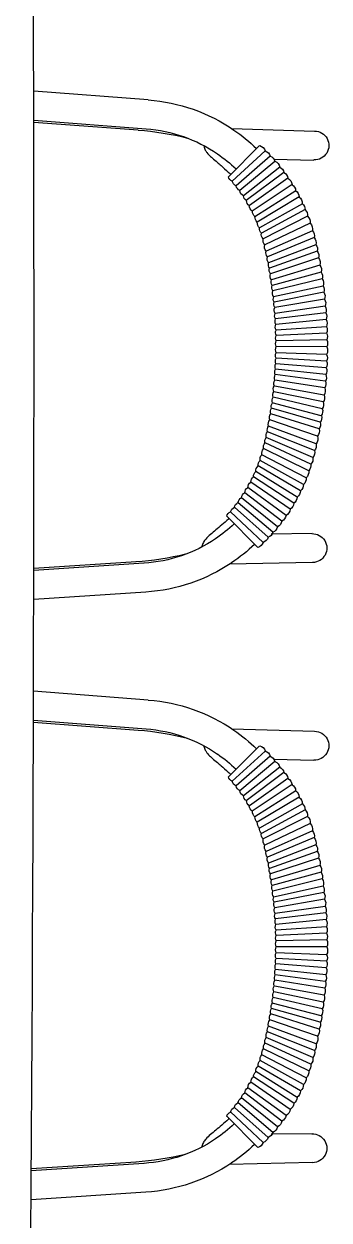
# Model space of a CAD drawing. Header units: millimetres. Extents: x 699029 to 727993, y 4486031 to 4516039.
# Drawn here: x 726324.6 to 726354.7, y 4491816.6 to 4491934.4 of the extents above; entities that cross this region are included whole.
import ezdxf

# ---------------------------------------------------------------- set-up
doc = ezdxf.new("R2010")
doc.units = ezdxf.units.MM
doc.layers.add('_P3_S_Duvar_Ç', color=7, linetype='Continuous', lineweight=30)
doc.layers.add('A-TEFRIS', color=251, linetype='Continuous')

# ---------------------------------------------------------------- blocks, each defined once
blk = doc.blocks.new('masa')
at = {"layer": 'A-TEFRIS'}
for p, q in [((731592.35, 4490131.67), (731603.62, 4490132.53)), ((731603.62, 4490129.67), (731592.56, 4490128.83)), ((731584.13, 4490128.84), (731575.96, 4490128.6)), ((731603.62, 4490129.47), (731593.35, 4490128.71)), ((731581.38, 4490127.17), (731584.45, 4490124.11)), ((731580.33, 4490126.14), (731583.69, 4490123.21)), ((731580.83, 4490126.65), (731584.07, 4490123.68)), ((731579.97, 4490125.85), (731576.05, 4490125.75)), ((731579.39, 4490125.05), (731582.98, 4490122.23)), ((731579.87, 4490125.62), (731583.34, 4490122.74)), ((731578.6, 4490123.96), (731582.39, 4490121.26)), ((731579, 4490124.53), (731582.69, 4490121.76)), ((731577.83, 4490122.73), (731581.84, 4490120.17)), ((731578.19, 4490123.34), (731582.1, 4490120.71)), ((731577.17, 4490121.45), (731581.38, 4490119.06)), ((731577.5, 4490122.11), (731581.61, 4490119.63)), ((731576.65, 4490120.21), (731581.04, 4490117.99)), ((731576.91, 4490120.86), (731581.2, 4490118.54)), ((731576.41, 4490119.52), (731580.88, 4490117.39)), ((731576, 4490118.11), (731580.62, 4490116.21)), ((731576.18, 4490118.78), (731580.74, 4490116.76)), ((731575.71, 4490116.77), (731580.4, 4490115.09)), ((731575.84, 4490117.4), (731580.5, 4490115.61)), ((731575.44, 4490115.39), (731580.22, 4490113.95)), ((731575.57, 4490116.1), (731580.31, 4490114.54)), ((731575.33, 4490114.72), (731580.14, 4490113.4)), ((731575.13, 4490113.34), (731580, 4490112.27)), ((731575.23, 4490114.05), (731580.07, 4490112.85)), ((731574.99, 4490112.06), (731579.89, 4490111.22)), ((731575.06, 4490112.72), (731579.94, 4490111.76)), ((731574.87, 4490110.7), (731579.81, 4490110.1)), ((731574.92, 4490111.35), (731579.85, 4490110.64)), ((731574.83, 4490110.04), (731579.78, 4490109.56)), ((731574.78, 4490108.71), (731579.75, 4490108.48)), ((731574.8, 4490109.33), (731579.76, 4490108.99)), ((731574.77, 4490108.05), (731579.74, 4490107.95)), ((731574.77, 4490107.35), (731579.74, 4490107.37)), ((731574.78, 4490106.59), (731579.75, 4490106.76)), ((731574.8, 4490105.95), (731579.76, 4490106.23)), ((731574.82, 4490105.29), (731579.78, 4490105.69)), ((731574.86, 4490104.61), (731579.81, 4490105.14)), ((731574.91, 4490103.96), (731579.84, 4490104.61)), ((731574.97, 4490103.3), (731579.88, 4490104.07)), ((731575.04, 4490102.59), (731579.93, 4490103.49)), ((731575.12, 4490101.92), (731579.99, 4490102.93)), ((731575.21, 4490101.25), (731580.05, 4490102.39)), ((731575.31, 4490100.57), (731580.13, 4490101.83)), ((731575.41, 4490099.92), (731580.2, 4490101.3)), ((731575.53, 4490099.26), (731580.29, 4490100.75)), ((731575.67, 4490098.55), (731580.39, 4490100.16)), ((731575.82, 4490097.8), (731580.5, 4490099.55)), ((731575.98, 4490097.14), (731580.61, 4490098.99)), ((731576.15, 4490096.45), (731580.73, 4490098.42)), ((731576.33, 4490095.8), (731580.85, 4490097.88)), ((731576.54, 4490095.14), (731580.99, 4490097.32)), ((731576.8, 4490094.45), (731581.15, 4490096.72)), ((731577.07, 4490093.8), (731581.33, 4490096.17)), ((731577.36, 4490093.17), (731581.53, 4490095.62)), ((731577.68, 4490092.54), (731581.75, 4490095.07)), ((731578.01, 4490091.95), (731581.98, 4490094.55)), ((731578.37, 4490091.35), (731582.24, 4490094.02)), ((731578.78, 4490090.73), (731582.54, 4490093.48)), ((731579.19, 4490090.18), (731582.84, 4490092.98)), ((731579.62, 4490089.63), (731583.16, 4490092.49)), ((731580.08, 4490089.09), (731583.51, 4490092)), ((731580.54, 4490088.59), (731583.86, 4490091.55)), ((731581.03, 4490088.09), (731584.24, 4490091.1)), ((731581.57, 4490087.59), (731584.62, 4490090.67)), ((731576.22, 4490088.95), (731580.25, 4490088.9)), ((731576.17, 4490086.1), (731584.34, 4490085.94)), ((731592.77, 4490086.04), (731603.62, 4490085.31)), ((731593.55, 4490086.17), (731603.62, 4490085.51)), ((731592.58, 4490083.19), (731603.62, 4490082.46)), ((731592.35, 4490072.56), (731603.64, 4490073.43)), ((731584.13, 4490069.73), (731575.96, 4490069.49)), ((731603.65, 4490070.57), (731592.56, 4490069.72)), ((731603.65, 4490070.37), (731593.35, 4490069.6)), ((731580.83, 4490067.54), (731584.07, 4490064.57)), ((731581.38, 4490068.06), (731584.45, 4490065)), ((731579.97, 4490066.74), (731576.05, 4490066.65)), ((731579.39, 4490065.94), (731582.98, 4490063.12)), ((731579.87, 4490066.51), (731583.34, 4490063.63)), ((731580.33, 4490067.03), (731583.69, 4490064.1)), ((731578.6, 4490064.85), (731582.39, 4490062.15)), ((731579, 4490065.42), (731582.69, 4490062.65)), ((731577.83, 4490063.62), (731581.84, 4490061.06)), ((731578.19, 4490064.23), (731582.1, 4490061.6)), ((731577.5, 4490063.01), (731581.61, 4490060.53)), ((731576.91, 4490061.75), (731581.2, 4490059.43)), ((731577.17, 4490062.34), (731581.38, 4490059.95)), ((731576.41, 4490060.41), (731580.88, 4490058.28)), ((731576.65, 4490061.1), (731581.04, 4490058.88)), ((731576, 4490059.01), (731580.62, 4490057.1)), ((731576.18, 4490059.67), (731580.74, 4490057.66)), ((731575.71, 4490057.66), (731580.4, 4490055.98)), ((731575.84, 4490058.29), (731580.5, 4490056.5)), ((731575.57, 4490056.99), (731580.31, 4490055.43)), ((731575.33, 4490055.61), (731580.14, 4490054.29)), ((731575.44, 4490056.28), (731580.22, 4490054.84)), ((731575.13, 4490054.23), (731580, 4490053.16)), ((731575.23, 4490054.94), (731580.07, 4490053.74)), ((731574.99, 4490052.95), (731579.89, 4490052.11)), ((731575.06, 4490053.61), (731579.94, 4490052.65)), ((731574.92, 4490052.24), (731579.85, 4490051.53)), ((731574.83, 4490050.93), (731579.78, 4490050.46)), ((731574.87, 4490051.59), (731579.81, 4490051)), ((731574.78, 4490049.6), (731579.75, 4490049.38)), ((731574.8, 4490050.22), (731579.76, 4490049.88)), ((731574.77, 4490048.94), (731579.74, 4490048.84)), ((731574.77, 4490048.24), (731579.74, 4490048.26)), ((731574.78, 4490047.48), (731579.75, 4490047.65)), ((731574.8, 4490046.84), (731579.76, 4490047.12)), ((731574.82, 4490046.18), (731579.78, 4490046.58)), ((731574.86, 4490045.5), (731579.81, 4490046.03)), ((731574.91, 4490044.85), (731579.84, 4490045.5)), ((731574.97, 4490044.19), (731579.88, 4490044.96)), ((731575.04, 4490043.49), (731579.93, 4490044.38)), ((731575.12, 4490042.81), (731579.99, 4490043.83)), ((731575.21, 4490042.15), (731580.05, 4490043.28)), ((731575.31, 4490041.47), (731580.13, 4490042.72)), ((731575.41, 4490040.82), (731580.2, 4490042.19)), ((731575.53, 4490040.15), (731580.29, 4490041.64)), ((731575.67, 4490039.44), (731580.39, 4490041.06)), ((731575.82, 4490038.7), (731580.5, 4490040.44)), ((731575.98, 4490038.03), (731580.61, 4490039.89)), ((731576.15, 4490037.34), (731580.73, 4490039.32)), ((731576.33, 4490036.69), (731580.85, 4490038.77)), ((731576.54, 4490036.03), (731580.99, 4490038.21)), ((731576.8, 4490035.34), (731581.15, 4490037.62)), ((731577.07, 4490034.7), (731581.33, 4490037.06)), ((731577.36, 4490034.07), (731581.53, 4490036.51)), ((731577.68, 4490033.43), (731581.75, 4490035.96)), ((731578.01, 4490032.84), (731581.98, 4490035.44)), ((731578.37, 4490032.24), (731582.24, 4490034.92)), ((731578.78, 4490031.63), (731582.54, 4490034.37)), ((731579.19, 4490031.07), (731582.84, 4490033.87)), ((731579.62, 4490030.52), (731583.16, 4490033.38)), ((731580.08, 4490029.98), (731583.51, 4490032.89)), ((731580.54, 4490029.48), (731583.86, 4490032.44)), ((731581.03, 4490028.98), (731584.24, 4490031.99)), ((731581.57, 4490028.48), (731584.62, 4490031.56)), ((731576.22, 4490029.85), (731580.25, 4490029.79)), ((731593.55, 4490027.06), (731603.87, 4490026.39)), ((731576.17, 4490027), (731584.34, 4490026.83)), ((731592.77, 4490026.93), (731603.87, 4490026.18)), ((731592.58, 4490024.09), (731603.89, 4490023.33))]:
    blk.add_line(p, q, dxfattribs=at)
blk.add_lwpolyline([(731604.6, 4489951.7, -0.00641), (731604.6, 4490263.7, -23.5)], format="xyb", dxfattribs=at)
for centre, radius, start, end in [((731593.62, 4490114.62), 17.1, 94.2772, 124.5533), ((731594.16, 4490113.84), 18.05, 124.5533, 133.7698), ((731593.62, 4490114.62), 14.25, 94.2772, 124.5533), ((731581.6, 4490126.38), 0.816, 106.0642, 161.0642), ((731580.6, 4490125.43), 0.753, 110.6353, 165.6353), ((731581.07, 4490125.91), 0.775, 108.3962, 163.3962), ((731594.16, 4490113.84), 15.2, 124.5533, 133.4871), ((731579.69, 4490124.41), 0.706, 115.1299, 170.1299), ((731580.18, 4490124.88), 0.804, 112.9171, 167.9171), ((731578.99, 4490123.26), 0.804, 119.5494, 174.5494), ((731579.34, 4490123.86), 0.753, 117.2679, 172.2679), ((731583.43, 4490123.81), 0.655, 293.3215, 348.3215), ((731583.85, 4490124.26), 0.627, 291.0893, 346.0893), ((731594.16, 4490113.84), 14.46, 133.0673, 133.4149), ((731578.25, 4490122.1), 0.752, 124.0867, 179.0867), ((731578.6, 4490122.68), 0.77, 121.856, 176.856), ((731582.66, 4490122.82), 0.677, 297.8521, 352.8521), ((731583.06, 4490123.31), 0.635, 295.5676, 350.5676), ((731577.61, 4490120.9), 0.704, 128.5724, 183.5724), ((731577.98, 4490121.47), 0.802, 126.3649, 181.3649), ((731582.05, 4490121.79), 0.633, 302.2022, 357.2022), ((731582.39, 4490122.28), 0.594, 300.0656, 355.0656), ((731577.2, 4490119.63), 0.8, 132.9751, 187.9751), ((731577.4, 4490120.29), 0.75, 130.7032, 185.7032), ((731581.21, 4490120.13), 0.631, 309.0044, 4.0044), ((731581.45, 4490120.69), 0.646, 306.7812, 1.7812), ((731581.72, 4490121.26), 0.675, 304.4803, 359.4803), ((731577, 4490118.93), 0.834, 135.3704, 190.3704), ((731580.8, 4490118.97), 0.589, 313.4685, 8.4685), ((731580.94, 4490119.56), 0.672, 311.2727, 6.2727), ((731576.61, 4490117.6), 0.795, 139.5475, 194.5475), ((731576.73, 4490118.28), 0.747, 137.688, 192.688), ((731580.38, 4490117.84), 0.668, 317.8415, 12.8415), ((731580.59, 4490118.43), 0.627, 315.586, 10.586), ((731576.28, 4490116.31), 0.738, 141.2853, 196.2853), ((731576.37, 4490116.96), 0.695, 140.4543, 195.4543), ((731580.14, 4490116.6), 0.618, 320.4734, 15.4734), ((731580.21, 4490117.21), 0.695, 319.6442, 14.6442), ((731576.03, 4490114.95), 0.738, 143.0512, 198.0512), ((731576.19, 4490115.62), 0.784, 142.1683, 197.1683), ((731579.95, 4490115.44), 0.572, 322.0217, 17.0217), ((731579.99, 4490116.02), 0.656, 321.2619, 16.2619), ((731575.92, 4490114.29), 0.728, 143.9018, 198.9018), ((731579.7, 4490114.34), 0.644, 323.5251, 18.5251), ((731579.83, 4490114.91), 0.607, 322.7511, 17.7511), ((731575.69, 4490112.96), 0.678, 145.6172, 200.6172), ((731575.86, 4490113.61), 0.775, 144.7741, 199.7741), ((731579.58, 4490113.2), 0.597, 325.0423, 20.0423), ((731579.65, 4490113.75), 0.605, 324.2982, 19.2982), ((731575.64, 4490111.64), 0.769, 147.294, 202.294), ((731575.66, 4490112.32), 0.722, 146.4294, 201.4294), ((731579.48, 4490112.07), 0.555, 326.5409, 21.5409), ((731579.47, 4490112.63), 0.635, 325.8046, 20.8046), ((731575.49, 4490110.33), 0.717, 148.9814, 203.9814), ((731575.53, 4490110.98), 0.711, 148.1526, 203.1526), ((731579.32, 4490110.97), 0.628, 328.0035, 23.0035), ((731579.4, 4490111.54), 0.59, 327.2496, 22.2496), ((731575.5, 4490109.65), 0.765, 149.841, 204.841), ((731579.22, 4490109.3), 0.624, 330.2221, 25.2221), ((731579.28, 4490109.86), 0.585, 329.4736, 24.4736), ((731579.32, 4490110.41), 0.581, 328.7518, 23.7518), ((731575.41, 4490108.37), 0.715, 151.4772, 206.4772), ((731575.39, 4490109), 0.67, 150.6735, 205.6735), ((731579.23, 4490108.22), 0.583, 331.6461, 26.6461), ((731579.27, 4490108.75), 0.547, 330.9467, 25.9467), ((731575.45, 4490107.7), 0.763, 152.3345, 207.3345), ((731575.5, 4490106.98), 0.818, 153.252, 208.252), ((731579.19, 4490107.66), 0.622, 332.392, 27.392), ((731579.15, 4490107.06), 0.665, 333.1889, 28.1889), ((731575.41, 4490106.29), 0.699, 154.1325, 209.1325), ((731575.44, 4490105.64), 0.715, 154.953, 209.953), ((731579.25, 4490106.48), 0.573, 333.9549, 28.9549), ((731579.25, 4490105.94), 0.584, 334.6705, 29.6705), ((731575.49, 4490104.98), 0.735, 155.7944, 210.7944), ((731579.26, 4490105.39), 0.6, 335.4029, 30.4029), ((731579.32, 4490104.84), 0.573, 336.1287, 31.1287), ((731575.51, 4490104.33), 0.702, 156.628, 211.628), ((731575.57, 4490103.69), 0.718, 157.4521, 212.4521), ((731579.34, 4490104.3), 0.587, 336.8465, 31.8465), ((731579.35, 4490103.73), 0.628, 337.5984, 32.5984), ((731575.68, 4490103.02), 0.769, 158.3149, 213.3149), ((731575.73, 4490102.33), 0.739, 159.1894, 214.1894), ((731579.43, 4490103.16), 0.604, 338.361, 33.361), ((731579.5, 4490102.6), 0.592, 339.1015, 34.1015), ((731575.8, 4490101.67), 0.724, 160.038, 215.038), ((731575.91, 4490101.01), 0.745, 160.8903, 215.8903), ((731579.55, 4490102.04), 0.61, 339.8458, 34.8458), ((731579.65, 4490101.49), 0.585, 340.5854, 35.5854), ((731579.72, 4490100.94), 0.6, 341.3187, 36.3187), ((731575.98, 4490100.35), 0.713, 161.7365, 216.7365), ((731579.77, 4490100.36), 0.644, 342.0889, 37.0889), ((731579.85, 4490099.75), 0.677, 342.9067, 37.9067), ((731576.11, 4490099.7), 0.731, 162.5747, 217.5747), ((731576.28, 4490099.03), 0.784, 163.4541, 218.4541), ((731580.02, 4490099.17), 0.611, 343.7039, 38.7039), ((731580.12, 4490098.59), 0.631, 344.4727, 39.4727), ((731576.46, 4490098.33), 0.823, 164.3868, 219.3868), ((731576.54, 4490097.61), 0.742, 165.295, 220.295), ((731580.27, 4490098.03), 0.606, 345.2385, 40.2385), ((731580.38, 4490097.47), 0.624, 346.0404, 41.0404), ((731576.72, 4490096.95), 0.765, 166.3166, 221.3166), ((731580.5, 4490096.86), 0.668, 347.887, 42.887), ((731580.71, 4490096.27), 0.633, 350.1524, 45.1524), ((731576.86, 4490096.3), 0.731, 168.3168, 223.3168), ((731577.07, 4490095.68), 0.748, 170.4855, 225.4855), ((731580.9, 4490095.7), 0.629, 352.3486, 47.3486), ((731581.11, 4490095.13), 0.646, 354.568, 49.568), ((731577.34, 4490095.04), 0.8, 172.7547, 227.7547), ((731577.55, 4490094.38), 0.757, 175.0364, 230.0364), ((731581.37, 4490094.58), 0.617, 356.7679, 51.7679), ((731581.61, 4490094.04), 0.632, 358.9424, 53.9424), ((731577.82, 4490093.77), 0.751, 177.2462, 232.2462), ((731578.13, 4490093.17), 0.771, 179.4772, 234.4772), ((731581.87, 4490093.46), 0.675, 1.2179, 56.2179), ((731582.22, 4490092.94), 0.627, 3.4854, 58.4854), ((731578.42, 4490092.56), 0.736, 181.6864, 236.6864), ((731578.76, 4490092), 0.752, 183.8682, 238.8682), ((731582.53, 4490092.43), 0.634, 5.6808, 60.6808), ((731582.87, 4490091.91), 0.651, 7.9178, 62.9178), ((731583.25, 4490091.44), 0.622, 10.1331, 65.1331), ((731579.17, 4490091.44), 0.804, 186.1491, 241.1491), ((731579.52, 4490090.84), 0.746, 188.42, 243.42), ((731583.62, 4490090.96), 0.635, 12.3208, 67.3208), ((731584.02, 4490090.51), 0.624, 14.5132, 69.5132), ((731579.93, 4490090.32), 0.753, 190.6165, 245.6165), ((731580.37, 4490089.8), 0.773, 192.8527, 247.8527), ((731594.23, 4490101.05), 15.2, 227.0672, 236.0011), ((731594.23, 4490101.05), 14.46, 227.1817, 227.487), ((731580.79, 4490089.28), 0.737, 195.0651, 250.0651), ((731581.26, 4490088.81), 0.752, 197.2481, 252.2481), ((731593.69, 4490100.26), 14.25, 236.0011, 266.2772), ((731581.78, 4490088.36), 0.797, 199.5188, 254.5188), ((731594.23, 4490101.05), 18.05, 226.7845, 236.0011), ((731593.69, 4490100.26), 17.1, 236.0011, 266.2772), ((731593.62, 4490055.51), 17.1, 94.2772, 124.5533), ((731594.16, 4490054.73), 18.05, 124.5533, 133.7698), ((731593.62, 4490055.51), 14.25, 94.2772, 124.5533), ((731581.07, 4490066.81), 0.775, 108.3962, 163.3962), ((731581.6, 4490067.28), 0.816, 106.0642, 161.0642), ((731594.16, 4490054.73), 15.2, 124.5533, 133.4871), ((731579.69, 4490065.3), 0.706, 115.1299, 170.1299), ((731580.18, 4490065.77), 0.804, 112.9171, 167.9171), ((731580.6, 4490066.32), 0.753, 110.6353, 165.6353), ((731578.99, 4490064.15), 0.804, 119.5494, 174.5494), ((731579.34, 4490064.75), 0.753, 117.2679, 172.2679), ((731583.85, 4490065.16), 0.627, 291.0893, 346.0893), ((731594.16, 4490054.73), 14.46, 133.0673, 133.4149), ((731578.25, 4490062.99), 0.752, 124.0867, 179.0867), ((731578.6, 4490063.58), 0.77, 121.856, 176.856), ((731582.66, 4490063.72), 0.677, 297.8521, 352.8521), ((731583.06, 4490064.21), 0.635, 295.5676, 350.5676), ((731583.43, 4490064.7), 0.655, 293.3215, 348.3215), ((731577.98, 4490062.36), 0.802, 126.3649, 181.3649), ((731582.05, 4490062.69), 0.633, 302.2022, 357.2022), ((731582.39, 4490063.17), 0.594, 300.0656, 355.0656), ((731577.4, 4490061.18), 0.75, 130.7032, 185.7032), ((731577.61, 4490061.79), 0.704, 128.5724, 183.5724), ((731581.45, 4490061.58), 0.646, 306.7812, 1.7812), ((731581.72, 4490062.16), 0.675, 304.4803, 359.4803), ((731577, 4490059.82), 0.834, 135.3704, 190.3704), ((731577.2, 4490060.52), 0.8, 132.9751, 187.9751), ((731580.94, 4490060.45), 0.672, 311.2727, 6.2727), ((731581.21, 4490061.02), 0.631, 309.0044, 4.0044), ((731576.61, 4490058.49), 0.795, 139.5475, 194.5475), ((731576.73, 4490059.17), 0.747, 137.688, 192.688), ((731580.38, 4490058.73), 0.668, 317.8415, 12.8415), ((731580.59, 4490059.32), 0.627, 315.586, 10.586), ((731580.8, 4490059.86), 0.589, 313.4685, 8.4685), ((731576.28, 4490057.2), 0.738, 141.2853, 196.2853), ((731576.37, 4490057.85), 0.695, 140.4543, 195.4543), ((731580.14, 4490057.49), 0.618, 320.4734, 15.4734), ((731580.21, 4490058.11), 0.695, 319.6442, 14.6442), ((731576.19, 4490056.51), 0.784, 142.1683, 197.1683), ((731579.95, 4490056.34), 0.572, 322.0217, 17.0217), ((731579.99, 4490056.91), 0.656, 321.2619, 16.2619), ((731575.92, 4490055.18), 0.728, 143.9018, 198.9018), ((731576.03, 4490055.84), 0.738, 143.0512, 198.0512), ((731579.7, 4490055.23), 0.644, 323.5251, 18.5251), ((731579.83, 4490055.8), 0.607, 322.7511, 17.7511), ((731575.69, 4490053.85), 0.678, 145.6172, 200.6172), ((731575.86, 4490054.5), 0.775, 144.7741, 199.7741), ((731579.58, 4490054.09), 0.597, 325.0423, 20.0423), ((731579.65, 4490054.64), 0.605, 324.2982, 19.2982), ((731575.64, 4490052.54), 0.769, 147.294, 202.294), ((731575.66, 4490053.21), 0.722, 146.4294, 201.4294), ((731579.48, 4490052.96), 0.555, 326.5409, 21.5409), ((731579.47, 4490053.52), 0.635, 325.8046, 20.8046), ((731575.53, 4490051.87), 0.711, 148.1526, 203.1526), ((731579.32, 4490051.86), 0.628, 328.0035, 23.0035), ((731579.4, 4490052.43), 0.59, 327.2496, 22.2496), ((731575.5, 4490050.54), 0.765, 149.841, 204.841), ((731575.49, 4490051.22), 0.717, 148.9814, 203.9814), ((731579.28, 4490050.75), 0.585, 329.4736, 24.4736), ((731579.32, 4490051.3), 0.581, 328.7518, 23.7518), ((731575.41, 4490049.26), 0.715, 151.4772, 206.4772), ((731575.39, 4490049.89), 0.67, 150.6735, 205.6735), ((731579.27, 4490049.64), 0.547, 330.9467, 25.9467), ((731579.22, 4490050.19), 0.624, 330.2221, 25.2221), ((731575.45, 4490048.59), 0.763, 152.3345, 207.3345), ((731575.5, 4490047.87), 0.818, 153.252, 208.252), ((731579.23, 4490049.11), 0.583, 331.6461, 26.6461), ((731579.19, 4490048.55), 0.622, 332.392, 27.392), ((731579.15, 4490047.95), 0.665, 333.1889, 28.1889), ((731575.41, 4490047.18), 0.699, 154.1325, 209.1325), ((731579.25, 4490047.37), 0.573, 333.9549, 28.9549), ((731579.25, 4490046.83), 0.584, 334.6705, 29.6705), ((731575.44, 4490046.53), 0.715, 154.953, 209.953), ((731575.49, 4490045.88), 0.735, 155.7944, 210.7944), ((731579.26, 4490046.28), 0.6, 335.4029, 30.4029), ((731579.32, 4490045.73), 0.573, 336.1287, 31.1287), ((731575.51, 4490045.22), 0.702, 156.628, 211.628), ((731575.57, 4490044.58), 0.718, 157.4521, 212.4521), ((731579.34, 4490045.19), 0.587, 336.8465, 31.8465), ((731579.35, 4490044.62), 0.628, 337.5984, 32.5984), ((731575.68, 4490043.91), 0.769, 158.3149, 213.3149), ((731579.43, 4490044.05), 0.604, 338.361, 33.361), ((731579.5, 4490043.49), 0.592, 339.1015, 34.1015), ((731575.73, 4490043.22), 0.739, 159.1894, 214.1894), ((731575.8, 4490042.56), 0.724, 160.038, 215.038), ((731579.55, 4490042.93), 0.61, 339.8458, 34.8458), ((731579.65, 4490042.38), 0.585, 340.5854, 35.5854), ((731575.91, 4490041.9), 0.745, 160.8903, 215.8903), ((731575.98, 4490041.24), 0.713, 161.7365, 216.7365), ((731579.72, 4490041.83), 0.6, 341.3187, 36.3187), ((731579.77, 4490041.25), 0.644, 342.0889, 37.0889), ((731576.11, 4490040.6), 0.731, 162.5747, 217.5747), ((731576.28, 4490039.93), 0.784, 163.4541, 218.4541), ((731579.85, 4490040.64), 0.677, 342.9067, 37.9067), ((731580.02, 4490040.06), 0.611, 343.7039, 38.7039), ((731576.46, 4490039.22), 0.823, 164.3868, 219.3868), ((731580.12, 4490039.49), 0.631, 344.4727, 39.4727), ((731580.27, 4490038.92), 0.606, 345.2385, 40.2385), ((731576.54, 4490038.51), 0.742, 165.295, 220.295), ((731576.72, 4490037.85), 0.765, 166.3166, 221.3166), ((731580.38, 4490038.36), 0.624, 346.0404, 41.0404), ((731580.5, 4490037.76), 0.668, 347.887, 42.887), ((731580.71, 4490037.17), 0.633, 350.1524, 45.1524), ((731576.86, 4490037.19), 0.731, 168.3168, 223.3168), ((731577.07, 4490036.57), 0.748, 170.4855, 225.4855), ((731580.9, 4490036.6), 0.629, 352.3486, 47.3486), ((731581.11, 4490036.02), 0.646, 354.568, 49.568), ((731577.34, 4490035.93), 0.8, 172.7547, 227.7547), ((731577.55, 4490035.28), 0.757, 175.0364, 230.0364), ((731581.37, 4490035.47), 0.617, 356.7679, 51.7679), ((731581.61, 4490034.93), 0.632, 358.9424, 53.9424), ((731577.82, 4490034.66), 0.751, 177.2462, 232.2462), ((731581.87, 4490034.36), 0.675, 1.2179, 56.2179), ((731582.22, 4490033.83), 0.627, 3.4854, 58.4854), ((731578.13, 4490034.06), 0.771, 179.4772, 234.4772), ((731578.42, 4490033.45), 0.736, 181.6864, 236.6864), ((731582.53, 4490033.32), 0.634, 5.6808, 60.6808), ((731582.87, 4490032.8), 0.651, 7.9178, 62.9178), ((731578.76, 4490032.89), 0.752, 183.8682, 238.8682), ((731579.17, 4490032.33), 0.804, 186.1491, 241.1491), ((731583.25, 4490032.33), 0.622, 10.1331, 65.1331), ((731583.62, 4490031.85), 0.635, 12.3208, 67.3208), ((731584.02, 4490031.4), 0.624, 14.5132, 69.5132), ((731579.52, 4490031.74), 0.746, 188.42, 243.42), ((731579.93, 4490031.21), 0.753, 190.6165, 245.6165), ((731594.23, 4490041.94), 15.2, 227.0672, 236.0011), ((731594.23, 4490041.94), 14.46, 227.1817, 227.487), ((731580.37, 4490030.69), 0.773, 192.8527, 247.8527), ((731580.79, 4490030.17), 0.737, 195.0651, 250.0651), ((731581.26, 4490029.7), 0.752, 197.2481, 252.2481), ((731581.78, 4490029.25), 0.797, 199.5188, 254.5188), ((731594.23, 4490041.94), 18.05, 226.7845, 236.0011), ((731593.69, 4490041.15), 14.25, 236.0011, 266.2772), ((731593.69, 4490041.15), 17.1, 236.0011, 266.2772)]:
    blk.add_arc(centre, radius, start, end, dxfattribs=at)
for centre, major_axis, ratio, start_param, end_param in [((731576, 4490127.18), (1.44, 0.04), 0.990062, 1.570796, 4.712389), ((731595.44, 4490100.66), (-0.14, 28.12), 0.999391, 0.069771, 0.24536), ((731576.2, 4490087.53), (-1.44, 0.03), 0.990062, 4.712389, 7.853982), ((731595.38, 4490114.23), (-0.14, 28.12), 0.999391, 2.896233, 3.071822), ((731576, 4490068.07), (1.44, 0.04), 0.990062, 1.570796, 4.712389), ((731595.44, 4490041.56), (-0.14, 28.12), 0.999391, 0.069771, 0.24536), ((731576.2, 4490028.42), (-1.44, 0.03), 0.990062, 4.712389, 7.853982), ((731595.38, 4490055.12), (-0.14, 28.12), 0.999391, 2.896233, 3.071822)]:
    blk.add_ellipse(centre, major_axis=major_axis, ratio=ratio, start_param=start_param, end_param=end_param, dxfattribs=at)
for points, knots in [([(731586.89, 4490127.17), (731586.88, 4490127.16), (731586.88, 4490127.15), (731586.85, 4490126.99), (731586.8, 4490126.85), (731586.68, 4490126.63), (731586.62, 4490126.55), (731586.51, 4490126.4), (731586.46, 4490126.34), (731586.28, 4490126.16), (731586.16, 4490126.05), (731585.88, 4490125.8), (731585.72, 4490125.67), (731585.42, 4490125.41), (731585.3, 4490125.31), (731584.95, 4490125), (731584.71, 4490124.79), (731584.41, 4490124.51), (731584.35, 4490124.46), (731584.29, 4490124.4)], [2.813943, 2.813943, 2.813943, 2.813943, 2.855966, 2.855966, 3.345502, 3.345502, 3.775495, 3.775495, 4.215043, 4.215043, 5.154967, 5.154967, 6.068794, 6.068794, 6.674163, 6.674163, 7.695187, 7.695187, 7.958077, 7.958077, 7.958077, 7.958077]), ([(731584.45, 4490090.39), (731584.67, 4490090.19), (731584.89, 4490089.99), (731585.31, 4490089.63), (731585.51, 4490089.46), (731585.88, 4490089.15), (731586.05, 4490089.01), (731586.39, 4490088.72), (731586.53, 4490088.59), (731586.76, 4490088.33), (731586.85, 4490088.22), (731586.98, 4490087.96), (731587.04, 4490087.82), (731587.07, 4490087.66), (731587.08, 4490087.65), (731587.08, 4490087.64)], [0, 0, 0, 0, 0.924472, 0.924472, 1.834443, 1.834443, 2.81164, 2.81164, 4.008692, 4.008692, 4.601246, 4.601246, 5.094374, 5.094374, 5.140563, 5.140563, 5.140563, 5.140563]), ([(731586.89, 4490068.07), (731586.88, 4490068.05), (731586.88, 4490068.04), (731586.85, 4490067.88), (731586.8, 4490067.75), (731586.68, 4490067.53), (731586.62, 4490067.44), (731586.51, 4490067.29), (731586.46, 4490067.23), (731586.28, 4490067.05), (731586.16, 4490066.94), (731585.88, 4490066.69), (731585.72, 4490066.56), (731585.42, 4490066.31), (731585.3, 4490066.2), (731584.95, 4490065.89), (731584.71, 4490065.68), (731584.41, 4490065.41), (731584.35, 4490065.35), (731584.29, 4490065.29)], [2.813943, 2.813943, 2.813943, 2.813943, 2.855966, 2.855966, 3.345502, 3.345502, 3.775495, 3.775495, 4.215043, 4.215043, 5.154967, 5.154967, 6.068794, 6.068794, 6.674163, 6.674163, 7.695187, 7.695187, 7.958077, 7.958077, 7.958077, 7.958077]), ([(731584.45, 4490031.28), (731584.67, 4490031.08), (731584.89, 4490030.88), (731585.31, 4490030.52), (731585.51, 4490030.35), (731585.88, 4490030.04), (731586.05, 4490029.9), (731586.39, 4490029.61), (731586.53, 4490029.49), (731586.76, 4490029.22), (731586.85, 4490029.11), (731586.98, 4490028.85), (731587.04, 4490028.72), (731587.07, 4490028.56), (731587.08, 4490028.54), (731587.08, 4490028.53)], [0, 0, 0, 0, 0.924472, 0.924472, 1.834443, 1.834443, 2.81164, 2.81164, 4.008692, 4.008692, 4.601246, 4.601246, 5.094374, 5.094374, 5.140563, 5.140563, 5.140563, 5.140563])]:
    blk.add_open_spline(points, degree=3, knots=knots, dxfattribs=at)

msp = doc.modelspace()

# ---------------------------------------------------------------- block references
at = {"layer": '_P3_S_Duvar_Ç', "color": 240, "lineweight": 30, "true_color": 0xed1f24, "xscale": -1}
msp.add_blockref('masa', (1457929.22, 1795.28), dxfattribs=at)

doc.saveas('drawing.dxf')
